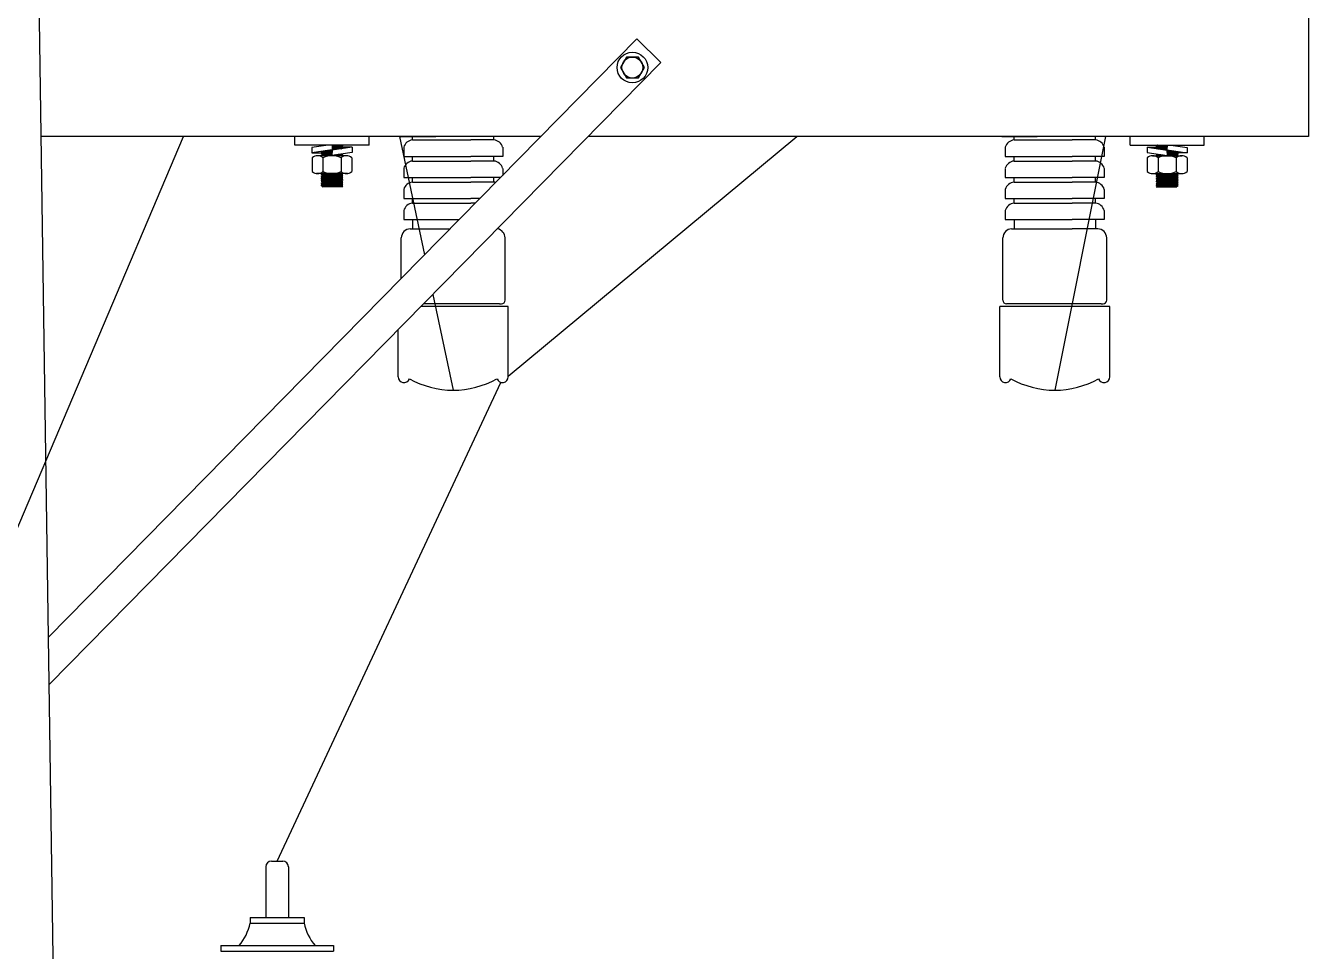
# Model space of a CAD drawing. Header units: millimetres. Extents: x 3057.5 to 3131.2, y 1715.9 to 1738.7.
# Drawn here: x 3062.46 to 3066.73, y 1731.433 to 1734.514 of the extents above; entities that cross this region are included whole.
import ezdxf

# ---------------------------------------------------------------- set-up
doc = ezdxf.new("R2010")
doc.units = ezdxf.units.MM
doc.linetypes.add('ACAD_ISO02W100', pattern=[15, 12, -3])

msp = doc.modelspace()

# ---------------------------------------------------------------- linework, layer by layer
at = {"color": 177, "linetype": 'ACAD_ISO02W100', "true_color": 0x293189}
msp.add_line((3062.6468, 1724.7546), (3062.4897, 1735.7026), dxfattribs=at)
at = {"color": 177, "linetype": 'Continuous', "true_color": 0x293189}
for p, q in [((3066.7295, 1734.5579), (3066.7295, 1734.1454)), ((3064.4595, 1734.4091), (3064.4395, 1734.3745)), ((3064.4995, 1734.4091), (3064.4595, 1734.4091)), ((3064.5195, 1734.3745), (3064.4995, 1734.4091)), ((3064.4395, 1734.3745), (3064.4595, 1734.3398)), ((3064.4995, 1734.3398), (3064.5195, 1734.3745)), ((3064.4595, 1734.3398), (3064.4995, 1734.3398)), ((3063.3563, 1734.1162), (3063.3563, 1734.1454)), ((3063.6029, 1734.1162), (3063.3563, 1734.1162)), ((3063.4666, 1734.1162), (3063.4129, 1734.1083)), ((3063.4129, 1734.1083), (3063.4129, 1734.0904)), ((3063.4479, 1734.1135), (3063.4436, 1734.1162)), ((3063.4562, 1734.1147), (3063.4455, 1734.1162)), ((3063.5463, 1734.1096), (3063.4796, 1734.0998)), ((3063.4797, 1734.1162), (3063.4807, 1734.1003)), ((3063.5103, 1734.1099), (3063.4798, 1734.1143)), ((3063.5161, 1734.1062), (3063.48, 1734.1113)), ((3063.5103, 1734.1041), (3063.4802, 1734.1084)), ((3063.5161, 1734.112), (3063.4868, 1734.1162)), ((3063.5103, 1734.1158), (3063.5075, 1734.1162)), ((3063.5103, 1734.1158), (3063.5114, 1734.1162)), ((3063.5161, 1734.112), (3063.5103, 1734.1158)), ((3063.5103, 1734.1099), (3063.5161, 1734.112)), ((3063.5161, 1734.1062), (3063.5103, 1734.1099)), ((3063.5103, 1734.1041), (3063.5161, 1734.1062)), ((3063.5463, 1734.1096), (3063.5114, 1734.1096)), ((3063.5463, 1734.1096), (3063.5463, 1734.0917)), ((3063.6029, 1734.1162), (3063.6029, 1734.1454)), ((3066.136, 1734.1162), (3066.136, 1734.1454)), ((3066.136, 1734.1162), (3066.3827, 1734.1162)), ((3066.1926, 1734.1096), (3066.2276, 1734.1096)), ((3066.1926, 1734.1096), (3066.1926, 1734.0917)), ((3066.1926, 1734.1096), (3066.2594, 1734.0998)), ((3066.2229, 1734.112), (3066.2521, 1734.1162)), ((3066.2229, 1734.112), (3066.2286, 1734.1158)), ((3066.2286, 1734.1099), (3066.2229, 1734.112)), ((3066.2229, 1734.1062), (3066.2589, 1734.1113)), ((3066.2229, 1734.1062), (3066.2286, 1734.1099)), ((3066.2286, 1734.1041), (3066.2229, 1734.1062)), ((3066.2286, 1734.1158), (3066.2276, 1734.1162)), ((3066.2286, 1734.1158), (3066.2315, 1734.1162)), ((3066.2286, 1734.1099), (3066.2591, 1734.1143)), ((3066.2286, 1734.1041), (3066.2588, 1734.1084)), ((3066.2592, 1734.1162), (3066.2583, 1734.1003)), ((3066.2723, 1734.1162), (3066.3261, 1734.1083)), ((3066.2827, 1734.1147), (3066.2934, 1734.1162)), ((3066.2911, 1734.1135), (3066.2953, 1734.1162)), ((3066.3261, 1734.1083), (3066.3261, 1734.0904)), ((3066.3827, 1734.1162), (3066.3827, 1734.1454)), ((3063.4807, 1734.1003), (3063.4129, 1734.0904)), ((3063.4129, 1734.0904), (3063.4472, 1734.0904)), ((3063.4134, 1734.0745), (3063.4134, 1734.0282)), ((3063.5283, 1734.081), (3063.4309, 1734.081)), ((3063.4489, 1734.0952), (3063.4431, 1734.0931)), ((3063.4799, 1734.0879), (3063.4431, 1734.0931)), ((3063.4431, 1734.0931), (3063.4489, 1734.0894)), ((3063.4489, 1734.0894), (3063.4431, 1734.0873)), ((3063.4875, 1734.081), (3063.4431, 1734.0873)), ((3063.4489, 1734.0835), (3063.4431, 1734.0873)), ((3063.4431, 1734.0814), (3063.4489, 1734.0835)), ((3063.4431, 1734.0814), (3063.4479, 1734.0832)), ((3063.4461, 1734.081), (3063.4431, 1734.0814)), ((3063.5126, 1734.081), (3063.4434, 1734.081)), ((3063.4483, 1734.0956), (3063.4489, 1734.0952)), ((3063.4801, 1734.0908), (3063.4489, 1734.0952)), ((3063.4798, 1734.085), (3063.4489, 1734.0894)), ((3063.463, 1734.081), (3063.4489, 1734.0835)), ((3063.4496, 1734.0745), (3063.4496, 1734.0282)), ((3063.4803, 1734.0937), (3063.4574, 1734.0969)), ((3063.4805, 1734.0966), (3063.4676, 1734.0984)), ((3063.4806, 1734.0995), (3063.4777, 1734.0999)), ((3063.4807, 1734.1003), (3063.4796, 1734.0819)), ((3063.5463, 1734.0917), (3063.4796, 1734.0819)), ((3063.4994, 1734.1027), (3063.4804, 1734.1054)), ((3063.4893, 1734.1012), (3063.4805, 1734.1024)), ((3063.5103, 1734.0807), (3063.4904, 1734.0835)), ((3063.5103, 1734.0807), (3063.4927, 1734.0832)), ((3063.5161, 1734.0828), (3063.5006, 1734.085)), ((3063.5096, 1734.0745), (3063.5096, 1734.0282)), ((3063.5161, 1734.0828), (3063.5103, 1734.0865)), ((3063.5103, 1734.0807), (3063.5161, 1734.0832)), ((3063.5103, 1734.0807), (3063.5161, 1734.0828)), ((3063.5126, 1734.081), (3063.5161, 1734.0822)), ((3063.5154, 1734.0829), (3063.5134, 1734.0832)), ((3063.5458, 1734.0745), (3063.5458, 1734.0282)), ((3066.1926, 1734.0917), (3066.2594, 1734.0819)), ((3066.1931, 1734.0745), (3066.1931, 1734.0282)), ((3066.2107, 1734.081), (3066.3081, 1734.081)), ((3066.2229, 1734.0828), (3066.2286, 1734.0865)), ((3066.2229, 1734.0828), (3066.2384, 1734.085)), ((3066.2286, 1734.0807), (3066.2229, 1734.0832)), ((3066.2286, 1734.0807), (3066.2229, 1734.0828)), ((3066.2263, 1734.081), (3066.2229, 1734.0822)), ((3066.2235, 1734.0829), (3066.2256, 1734.0832)), ((3066.2263, 1734.081), (3066.2956, 1734.081)), ((3066.2286, 1734.0807), (3066.2485, 1734.0835)), ((3066.2286, 1734.0807), (3066.2462, 1734.0832)), ((3066.2294, 1734.0745), (3066.2294, 1734.0282)), ((3066.2395, 1734.1027), (3066.2586, 1734.1054)), ((3066.2497, 1734.1012), (3066.2584, 1734.1024)), ((3066.2515, 1734.081), (3066.2959, 1734.0873)), ((3066.2583, 1734.1003), (3066.3261, 1734.0904)), ((3066.2583, 1734.1003), (3066.2594, 1734.0819)), ((3066.2583, 1734.0995), (3066.2612, 1734.0999)), ((3066.2585, 1734.0966), (3066.2714, 1734.0984)), ((3066.2587, 1734.0937), (3066.2816, 1734.0969)), ((3066.2588, 1734.0908), (3066.2901, 1734.0952)), ((3066.259, 1734.0879), (3066.2959, 1734.0931)), ((3066.2592, 1734.085), (3066.2901, 1734.0894)), ((3066.276, 1734.081), (3066.2901, 1734.0835)), ((3066.2894, 1734.0745), (3066.2894, 1734.0282)), ((3066.2907, 1734.0956), (3066.2901, 1734.0952)), ((3066.2901, 1734.0952), (3066.2959, 1734.0931)), ((3066.2959, 1734.0931), (3066.2901, 1734.0894)), ((3066.2901, 1734.0894), (3066.2959, 1734.0873)), ((3066.2901, 1734.0835), (3066.2959, 1734.0873)), ((3066.2959, 1734.0814), (3066.2901, 1734.0835)), ((3066.2959, 1734.0814), (3066.2911, 1734.0832)), ((3066.3261, 1734.0904), (3066.2917, 1734.0904)), ((3066.2928, 1734.081), (3066.2959, 1734.0814)), ((3066.3256, 1734.0745), (3066.3256, 1734.0282)), ((3063.5307, 1734.0219), (3063.4285, 1734.0219)), ((3063.4446, 1734.0219), (3063.4489, 1734.0191)), ((3063.4489, 1734.0191), (3063.4446, 1734.0219)), ((3063.5161, 1734.0125), (3063.4501, 1734.0219)), ((3063.5103, 1734.0163), (3063.4708, 1734.0219)), ((3063.5161, 1734.0184), (3063.4914, 1734.0219)), ((3063.5161, 1734.0184), (3063.4914, 1734.0219)), ((3063.5161, 1734.0184), (3063.5107, 1734.0219)), ((3066.2082, 1734.0219), (3066.3105, 1734.0219)), ((3066.2229, 1734.0125), (3066.2889, 1734.0219)), ((3066.2229, 1734.0184), (3066.2283, 1734.0219)), ((3066.2229, 1734.0184), (3066.2475, 1734.0219)), ((3066.2229, 1734.0184), (3066.2475, 1734.0219)), ((3066.2286, 1734.0163), (3066.2682, 1734.0219)), ((3066.2943, 1734.0219), (3066.2901, 1734.0191)), ((3066.2901, 1734.0191), (3066.2943, 1734.0219)), ((3063.4431, 1734.017), (3063.4489, 1734.0191)), ((3063.4489, 1734.0133), (3063.4431, 1734.017)), ((3063.5161, 1734.0067), (3063.4431, 1734.017)), ((3063.4431, 1734.0112), (3063.4489, 1734.0133)), ((3063.4489, 1734.0074), (3063.4431, 1734.0112)), ((3063.5161, 1734.0008), (3063.4431, 1734.0112)), ((3063.4431, 1734.0053), (3063.4489, 1734.0074)), ((3063.5161, 1733.995), (3063.4431, 1734.0053)), ((3063.4489, 1734.0016), (3063.4431, 1734.0053)), ((3063.4431, 1733.9995), (3063.4489, 1734.0016)), ((3063.5161, 1733.9891), (3063.4431, 1733.9995)), ((3063.4489, 1733.9957), (3063.4431, 1733.9995)), ((3063.4489, 1733.9957), (3063.4431, 1733.9936)), ((3063.5161, 1733.9833), (3063.4431, 1733.9936)), ((3063.4489, 1733.9899), (3063.4431, 1733.9936)), ((3063.4431, 1733.9877), (3063.4489, 1733.9899)), ((3063.5161, 1733.9774), (3063.4431, 1733.9877)), ((3063.4489, 1733.984), (3063.4431, 1733.9877)), ((3063.4431, 1733.9819), (3063.4489, 1733.984)), ((3063.4489, 1733.9781), (3063.4431, 1733.9819)), ((3063.4748, 1733.9774), (3063.4431, 1733.9819)), ((3063.4489, 1734.0191), (3063.4437, 1734.0172)), ((3063.4469, 1733.9774), (3063.4489, 1733.9781)), ((3063.4622, 1734.0172), (3063.4489, 1734.0191)), ((3063.5103, 1734.0104), (3063.4489, 1734.0191)), ((3063.5103, 1734.0046), (3063.4489, 1734.0133)), ((3063.5103, 1733.9987), (3063.4489, 1734.0074)), ((3063.5103, 1733.9929), (3063.4489, 1734.0016)), ((3063.5103, 1733.987), (3063.4489, 1733.9957)), ((3063.5103, 1733.9812), (3063.4489, 1733.9899)), ((3063.4954, 1733.9774), (3063.4489, 1733.984)), ((3063.4541, 1733.9774), (3063.4489, 1733.9781)), ((3063.5103, 1734.0163), (3063.5161, 1734.0184)), ((3063.5161, 1734.0125), (3063.5103, 1734.0163)), ((3063.5103, 1734.0104), (3063.5161, 1734.0125)), ((3063.5161, 1734.0067), (3063.5103, 1734.0104)), ((3063.5103, 1734.0046), (3063.5161, 1734.0067)), ((3063.5161, 1734.0008), (3063.5103, 1734.0046)), ((3063.5161, 1734.0008), (3063.5103, 1733.9987)), ((3063.5161, 1733.995), (3063.5103, 1733.9987)), ((3063.5103, 1733.9929), (3063.5161, 1733.995)), ((3063.5161, 1733.9891), (3063.5103, 1733.9929)), ((3063.5161, 1733.9891), (3063.5103, 1733.9929)), ((3063.5103, 1733.987), (3063.5161, 1733.9891)), ((3063.5161, 1733.9833), (3063.5103, 1733.987)), ((3063.5103, 1733.9812), (3063.5161, 1733.9833)), ((3063.5161, 1733.9774), (3063.5103, 1733.9812)), ((3066.2286, 1734.0163), (3066.2229, 1734.0184)), ((3066.2229, 1734.0067), (3066.2959, 1734.017)), ((3066.2229, 1734.0125), (3066.2286, 1734.0163)), ((3066.2286, 1734.0104), (3066.2229, 1734.0125)), ((3066.2229, 1734.0008), (3066.2959, 1734.0112)), ((3066.2229, 1734.0067), (3066.2286, 1734.0104)), ((3066.2286, 1734.0046), (3066.2229, 1734.0067)), ((3066.2229, 1733.995), (3066.2959, 1734.0053)), ((3066.2229, 1734.0008), (3066.2286, 1734.0046)), ((3066.2229, 1734.0008), (3066.2286, 1733.9987)), ((3066.2229, 1733.9891), (3066.2959, 1733.9995)), ((3066.2229, 1733.995), (3066.2286, 1733.9987)), ((3066.2286, 1733.9929), (3066.2229, 1733.995)), ((3066.2229, 1733.9833), (3066.2959, 1733.9936)), ((3066.2229, 1733.9891), (3066.2286, 1733.9929)), ((3066.2229, 1733.9891), (3066.2286, 1733.9929)), ((3066.2286, 1733.987), (3066.2229, 1733.9891)), ((3066.2229, 1733.9774), (3066.2959, 1733.9877)), ((3066.2229, 1733.9833), (3066.2286, 1733.987)), ((3066.2286, 1733.9812), (3066.2229, 1733.9833)), ((3066.2229, 1733.9774), (3066.2286, 1733.9812)), ((3066.2286, 1734.0104), (3066.2901, 1734.0191)), ((3066.2286, 1734.0046), (3066.2901, 1734.0133)), ((3066.2286, 1733.9987), (3066.2901, 1734.0074)), ((3066.2286, 1733.9929), (3066.2901, 1734.0016)), ((3066.2286, 1733.987), (3066.2901, 1733.9957)), ((3066.2286, 1733.9812), (3066.2901, 1733.9899)), ((3066.2435, 1733.9774), (3066.2901, 1733.984)), ((3066.2642, 1733.9774), (3066.2959, 1733.9819)), ((3066.2767, 1734.0172), (3066.2901, 1734.0191)), ((3066.2849, 1733.9774), (3066.2901, 1733.9781)), ((3066.2901, 1734.0191), (3066.2953, 1734.0172)), ((3066.2959, 1734.017), (3066.2901, 1734.0191)), ((3066.2901, 1734.0133), (3066.2959, 1734.017)), ((3066.2959, 1734.0112), (3066.2901, 1734.0133)), ((3066.2901, 1734.0074), (3066.2959, 1734.0112)), ((3066.2959, 1734.0053), (3066.2901, 1734.0074)), ((3066.2901, 1734.0016), (3066.2959, 1734.0053)), ((3066.2959, 1733.9995), (3066.2901, 1734.0016)), ((3066.2901, 1733.9957), (3066.2959, 1733.9995)), ((3066.2901, 1733.9957), (3066.2959, 1733.9936)), ((3066.2901, 1733.9899), (3066.2959, 1733.9936)), ((3066.2959, 1733.9877), (3066.2901, 1733.9899)), ((3066.2901, 1733.984), (3066.2959, 1733.9877)), ((3066.2959, 1733.9819), (3066.2901, 1733.984)), ((3066.2901, 1733.9781), (3066.2959, 1733.9819)), ((3066.2921, 1733.9774), (3066.2901, 1733.9781)), ((3063.5161, 1733.9774), (3063.4469, 1733.9774)), ((3066.2229, 1733.9774), (3066.2921, 1733.9774)), ((3063.2782, 1731.7331), (3063.3157, 1731.7331)), ((3063.2595, 1731.7144), (3063.2595, 1731.5456)), ((3063.3345, 1731.7144), (3063.3345, 1731.5456)), ((3063.207, 1731.5456), (3063.387, 1731.5456)), ((3063.207, 1731.5456), (3063.207, 1731.5269)), ((3063.387, 1731.5456), (3063.387, 1731.5269)), ((3063.207, 1731.5269), (3063.387, 1731.5269)), ((3063.1095, 1731.4519), (3063.4845, 1731.4519)), ((3063.1095, 1731.4519), (3063.1095, 1731.4331)), ((3063.1095, 1731.4331), (3063.4845, 1731.4331)), ((3063.4845, 1731.4519), (3063.4845, 1731.4331))]:
    msp.add_line(p, q, dxfattribs=at)
at = {"color": 177, "linetype": 'Continuous', "ltscale": 0.13, "true_color": 0x293189}
for p, q in [((3064.4945, 1734.4699), (3064.5747, 1734.3911)), ((3061.872, 1731.5214), (3062.9849, 1734.1454)), ((3063.7043, 1734.1454), (3063.7877, 1733.7513)), ((3064.0663, 1733.3469), (3065.0265, 1734.1454)), ((3066.0544, 1734.1454), (3065.8854, 1733.3004)), ((3063.8156, 1733.6193), (3063.8831, 1733.3004)), ((3063.297, 1731.7331), (3064.0418, 1733.3266))]:
    msp.add_line(p, q, dxfattribs=at)
at = {"color": 177, "true_color": 0x293189}
for p, q in [((3063.7068, 1734.1454), (3063.8248, 1734.1454)), ((3063.7184, 1734.1092), (3063.7184, 1734.0787)), ((3063.7475, 1734.1335), (3063.7475, 1734.1454)), ((3063.7475, 1734.1335), (3063.9414, 1734.1335)), ((3064.0593, 1734.1454), (3063.9414, 1734.1454)), ((3064.0187, 1734.1335), (3063.9414, 1734.1335)), ((3064.0187, 1734.1335), (3064.0187, 1734.1454)), ((3064.0477, 1734.1092), (3064.0477, 1734.0787)), ((3065.7092, 1734.1454), (3065.8271, 1734.1454)), ((3065.7208, 1734.1092), (3065.7208, 1734.0787)), ((3065.7498, 1734.1335), (3065.7498, 1734.1454)), ((3065.7498, 1734.1335), (3065.9437, 1734.1335)), ((3066.0617, 1734.1454), (3065.9437, 1734.1454)), ((3066.021, 1734.1335), (3065.9437, 1734.1335)), ((3066.021, 1734.1335), (3066.021, 1734.1454)), ((3066.0501, 1734.1092), (3066.0501, 1734.0787)), ((3063.7184, 1734.0787), (3063.9414, 1734.0787)), ((3063.7475, 1734.0633), (3063.7475, 1734.0787)), ((3063.7475, 1734.0633), (3063.9414, 1734.0633)), ((3064.0477, 1734.0787), (3063.9414, 1734.0787)), ((3064.0187, 1734.0633), (3063.9414, 1734.0633)), ((3064.0187, 1734.0633), (3064.0187, 1734.0787)), ((3065.7208, 1734.0787), (3065.9437, 1734.0787)), ((3065.7498, 1734.0633), (3065.7498, 1734.0787)), ((3065.7498, 1734.0633), (3065.9437, 1734.0633)), ((3066.0501, 1734.0787), (3065.9437, 1734.0787)), ((3066.021, 1734.0633), (3065.9437, 1734.0633)), ((3066.021, 1734.0633), (3066.021, 1734.0787)), ((3063.7184, 1734.039), (3063.7184, 1734.0086)), ((3064.0477, 1734.039), (3064.0477, 1734.0156)), ((3065.7208, 1734.039), (3065.7208, 1734.0086)), ((3066.0501, 1734.039), (3066.0501, 1734.0086)), ((3063.7184, 1734.0086), (3063.9414, 1734.0086)), ((3063.7475, 1733.9932), (3063.7475, 1734.0086)), ((3063.7475, 1733.9932), (3063.9414, 1733.9932)), ((3064.0407, 1734.0086), (3063.9414, 1734.0086)), ((3064.0187, 1733.9932), (3063.9414, 1733.9932)), ((3064.0187, 1733.9932), (3064.0187, 1734.0086)), ((3065.7208, 1734.0086), (3065.9437, 1734.0086)), ((3065.7498, 1733.9932), (3065.7498, 1734.0086)), ((3065.7498, 1733.9932), (3065.9437, 1733.9932)), ((3066.0501, 1734.0086), (3065.9437, 1734.0086)), ((3066.021, 1733.9932), (3065.9437, 1733.9932)), ((3066.021, 1733.9932), (3066.021, 1734.0086)), ((3063.7184, 1733.9689), (3063.7184, 1733.9384)), ((3063.7184, 1733.9384), (3063.9414, 1733.9384)), ((3063.7475, 1733.9231), (3063.7475, 1733.9384)), ((3063.9717, 1733.9384), (3063.9414, 1733.9384)), ((3065.7208, 1733.9689), (3065.7208, 1733.9384)), ((3065.7208, 1733.9384), (3065.9437, 1733.9384)), ((3065.7498, 1733.9231), (3065.7498, 1733.9384)), ((3066.0501, 1733.9384), (3065.9437, 1733.9384)), ((3066.021, 1733.9231), (3066.021, 1733.9384)), ((3066.0501, 1733.9689), (3066.0501, 1733.9384)), ((3063.7184, 1733.8987), (3063.7184, 1733.8683)), ((3063.7475, 1733.9231), (3063.9414, 1733.9231)), ((3063.9566, 1733.9231), (3063.9414, 1733.9231)), ((3065.7208, 1733.8987), (3065.7208, 1733.8683)), ((3065.7498, 1733.9231), (3065.9437, 1733.9231)), ((3066.021, 1733.9231), (3065.9437, 1733.9231)), ((3066.0501, 1733.8987), (3066.0501, 1733.8683)), ((3063.7184, 1733.8683), (3063.9027, 1733.8683)), ((3063.7475, 1733.8683), (3063.7475, 1733.8381)), ((3065.7208, 1733.8683), (3065.9437, 1733.8683)), ((3065.7498, 1733.8683), (3065.7498, 1733.8381)), ((3066.0501, 1733.8683), (3065.9437, 1733.8683)), ((3066.021, 1733.8683), (3066.021, 1733.8381)), ((3063.7102, 1733.6725), (3063.7102, 1733.8077)), ((3063.7396, 1733.8381), (3063.873, 1733.8381)), ((3064.0559, 1733.6007), (3064.0559, 1733.8077)), ((3065.7126, 1733.6007), (3065.7126, 1733.8077)), ((3065.7419, 1733.8381), (3065.9437, 1733.8381)), ((3066.0289, 1733.8381), (3065.9437, 1733.8381)), ((3066.0583, 1733.6007), (3066.0583, 1733.8077)), ((3064.0663, 1733.5795), (3063.7765, 1733.5795)), ((3064.0376, 1733.5881), (3063.7849, 1733.5881)), ((3063.9707, 1733.5881), (3063.96, 1733.5881)), ((3064.0376, 1733.5881), (3064.0437, 1733.5881)), ((3064.0663, 1733.3452), (3064.0663, 1733.5795)), ((3066.0686, 1733.5795), (3065.7022, 1733.5795)), ((3065.7022, 1733.3452), (3065.7022, 1733.5795)), ((3066.04, 1733.5881), (3065.7248, 1733.5881)), ((3065.973, 1733.5881), (3065.9624, 1733.5881)), ((3066.04, 1733.5881), (3066.0461, 1733.5881)), ((3066.0686, 1733.3452), (3066.0686, 1733.5795)), ((3063.6999, 1733.3452), (3063.6999, 1733.5016))]:
    msp.add_line(p, q, dxfattribs=at)
at = {"color": 177, "linetype": 'Continuous', "true_color": 0x293189}
for points in [[(3064.4945, 1734.4699), (3062.536, 1732.4788)], [(3062.5383, 1732.3206), (3064.5747, 1734.3911)], [(3064.1753, 1734.1454), (3062.5121, 1734.1454)], [(3066.7295, 1734.1454), (3064.3331, 1734.1454)]]:
    msp.add_lwpolyline(points, dxfattribs=at)
for radius in [0.0509, 0.0348]:
    msp.add_circle((3064.4795, 1734.3745), radius, dxfattribs=at)
at = {"color": 177, "true_color": 0x293189}
for centre, radius, start, end in [((3063.7508, 1734.1), 0.0336, 95.7104, 164.191), ((3064.0153, 1734.1), 0.0336, 15.809, 84.2896), ((3065.7532, 1734.1), 0.0336, 95.7104, 164.191), ((3066.0177, 1734.1), 0.0336, 15.809, 84.2896), ((3063.7508, 1734.0299), 0.0336, 95.7104, 164.191), ((3064.0153, 1734.0299), 0.0336, 15.809, 84.2896), ((3065.7532, 1734.0299), 0.0336, 95.7104, 164.191), ((3066.0177, 1734.0299), 0.0336, 15.809, 84.2896), ((3063.7508, 1733.9597), 0.0336, 95.7104, 164.191), ((3064.0153, 1733.9597), 0.0336, 74.139, 84.2896), ((3065.7532, 1733.9597), 0.0336, 95.7104, 164.191), ((3066.0177, 1733.9597), 0.0336, 15.809, 84.2896), ((3063.7508, 1733.8896), 0.0336, 95.7104, 164.191), ((3065.7532, 1733.8896), 0.0336, 95.7104, 164.191), ((3066.0177, 1733.8896), 0.0336, 15.809, 84.2896), ((3063.7417, 1733.8066), 0.0315, 93.8551, 178.042), ((3064.0244, 1733.8066), 0.0315, 1.958, 79.2178), ((3065.7441, 1733.8066), 0.0315, 93.8551, 178.042), ((3066.0268, 1733.8066), 0.0315, 1.958, 86.1449), ((3064.0433, 1733.6007), 0.0127, 271.9839, 359.8511), ((3065.7252, 1733.6007), 0.0127, 180.1489, 268.0161), ((3066.0456, 1733.6007), 0.0127, 271.9839, 359.8511), ((3063.7191, 1733.3452), 0.0193, 180, 339.9714), ((3063.8845, 1733.6033), 0.3029, 240.9191, 269.7263), ((3063.8816, 1733.6033), 0.3029, 270.2737, 299.0809), ((3064.047, 1733.3452), 0.0193, 200.0286, 0), ((3065.7215, 1733.3452), 0.0193, 180, 339.9714), ((3065.8869, 1733.6033), 0.3029, 240.9191, 269.7263), ((3065.884, 1733.6033), 0.3029, 270.2737, 299.0809), ((3066.0493, 1733.3452), 0.0193, 200.0286, 0)]:
    msp.add_arc(centre, radius, start, end, dxfattribs=at)
at = {"color": 177, "linetype": 'Continuous', "true_color": 0x293189}
for centre, radius, start, end in [((3063.4315, 1734.0525), 0.0285, 50.555, 129.445), ((3063.4796, 1734.0085), 0.0725, 65.5674, 114.4326), ((3063.5277, 1734.0525), 0.0285, 50.555, 129.445), ((3066.2112, 1734.0525), 0.0285, 50.555, 129.445), ((3066.2594, 1734.0085), 0.0725, 65.5674, 114.4326), ((3066.3075, 1734.0525), 0.0285, 50.555, 129.445), ((3063.4315, 1734.0503), 0.0285, 230.555, 309.445), ((3063.4796, 1734.0942), 0.0725, 245.5674, 294.4326), ((3063.5277, 1734.0503), 0.0285, 230.555, 309.445), ((3066.2112, 1734.0503), 0.0285, 230.555, 309.445), ((3066.2594, 1734.0942), 0.0725, 245.5674, 294.4326), ((3066.3075, 1734.0503), 0.0285, 230.555, 309.445), ((3063.2782, 1731.7144), 0.0187, 90, 180), ((3063.3157, 1731.7144), 0.0187, 0, 90), ((3063.0425, 1731.5605), 0.1679, 319.6631, 348.4341), ((3063.5514, 1731.5605), 0.1679, 191.5659, 220.3369)]:
    msp.add_arc(centre, radius, start, end, dxfattribs=at)

doc.saveas('drawing.dxf')
